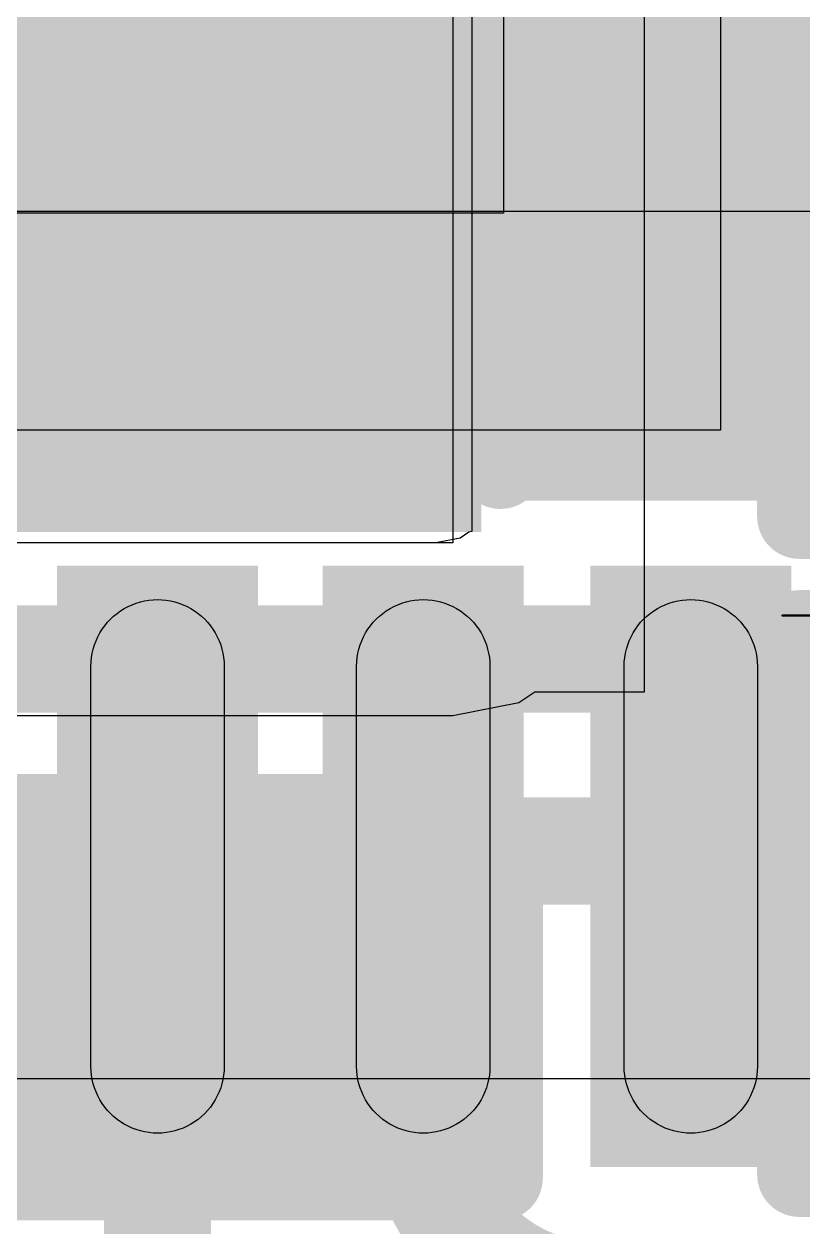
# Model space of a CAD drawing. Header units: inches. Extents: x 0 to 5271, y 0 to 5417.
# Drawn here: x 131.207 to 132.375, y 82.181 to 83.985 of the extents above; entities that cross this region are included whole.
import ezdxf

# ---------------------------------------------------------------- set-up
doc = ezdxf.new("R2010")
doc.units = ezdxf.units.IN
for name, color, linetype in [('Bottom Layer', 5, 'Continuous'), ('Bottom Paste', 16, 'Continuous'), ('Bottom Solder', 6, 'Continuous'), ('L2_GND1', 16, 'Continuous'), ('Top Layer', 1, 'Continuous'), ('Top Overlay', 2, 'Continuous'), ('Top Paste', 8, 'Continuous'), ('Top Solder', 216, 'Continuous')]:
    doc.layers.add(name, color=color, linetype=linetype)

# ---------------------------------------------------------------- blocks, each defined once
blk = doc.blocks.new('R___0402_47')
at = {"layer": 'Top Layer'}
for points in [[(-0.6985, -0.3175), (-0.6985, 0.3175), (-0.2413, 0.3175), (-0.2413, -0.3175)], [(0.2413, -0.3175), (0.2413, 0.3175), (0.6985, 0.3175), (0.6985, -0.3175)]]:
    blk.add_hatch(color=1, dxfattribs=at).paths.add_polyline_path(points)
at = {"layer": 'Top Paste'}
for points in [[(-0.6985, -0.3175), (-0.6985, 0.3175), (-0.2413, 0.3175), (-0.2413, -0.3175)], [(0.2413, -0.3175), (0.2413, 0.3175), (0.6985, 0.3175), (0.6985, -0.3175)]]:
    blk.add_hatch(color=8, dxfattribs=at).paths.add_polyline_path(points)
at = {"layer": 'Top Solder'}
for points in [[(-0.7535, -0.3725), (-0.7535, 0.3725), (-0.1863, 0.3725), (-0.1863, -0.3725)], [(0.1863, -0.3725), (0.1863, 0.3725), (0.7535, 0.3725), (0.7535, -0.3725)]]:
    blk.add_hatch(color=216, dxfattribs=at).paths.add_polyline_path(points)
at = {"layer": 'Top Overlay'}
for points in [[(-0.7874, 0.4064, 0.127, 0.127, 0), (-0.7874, -0.4064, 0.127, 0.127, 0)], [(0.7874, 0.4064, 0.127, 0.127, 0), (-0.7874, 0.4064, 0.127, 0.127, 0)], [(0.7874, 0.4064, 0.127, 0.127, 0), (0.7874, -0.4064, 0.127, 0.127, 0)], [(0.7874, -0.4064, 0.127, 0.127, 0), (-0.7874, -0.4064, 0.127, 0.127, 0)], [(0.8128, -0.4318, 0.00323, 0.00323, 0), (-0.8128, -0.4318, 0.00323, 0.00323, 0)]]:
    blk.add_lwpolyline(points, format="xyseb", dxfattribs=at)
for points in [[(-0.8191, 0.4064, 0.0635, 0.0635, 1), (-0.7556, 0.4064, 0.0635, 0.0635, 1)], [(-0.8191, 0.4064, 0.0635, 0.0635, 1), (-0.7556, 0.4064, 0.0635, 0.0635, 1)], [(0.7556, 0.4064, 0.0635, 0.0635, 1), (0.8191, 0.4064, 0.0635, 0.0635, 1)], [(0.7556, 0.4064, 0.0635, 0.0635, 1), (0.8191, 0.4064, 0.0635, 0.0635, 1)], [(-0.8191, -0.4064, 0.0635, 0.0635, 1), (-0.7556, -0.4064, 0.0635, 0.0635, 1)], [(-0.8191, -0.4064, 0.0635, 0.0635, 1), (-0.7556, -0.4064, 0.0635, 0.0635, 1)], [(0.7556, -0.4064, 0.0635, 0.0635, 1), (0.8191, -0.4064, 0.0635, 0.0635, 1)], [(0.7556, -0.4064, 0.0635, 0.0635, 1), (0.8191, -0.4064, 0.0635, 0.0635, 1)], [(-0.8136, -0.4318, 0.00161, 0.00161, 1), (-0.812, -0.4318, 0.00161, 0.00161, 1)], [(0.812, -0.4318, 0.00161, 0.00161, 1), (0.8136, -0.4318, 0.00161, 0.00161, 1)]]:
    blk.add_lwpolyline(points, format="xyseb", close=True, dxfattribs=at)
blk = doc.blocks.new('R___0402_50')
at = {"layer": 'Top Layer'}
for points in [[(-0.6985, -0.3175), (-0.6985, 0.3175), (-0.2413, 0.3175), (-0.2413, -0.3175)], [(0.2413, -0.3175), (0.2413, 0.3175), (0.6985, 0.3175), (0.6985, -0.3175)]]:
    blk.add_hatch(color=1, dxfattribs=at).paths.add_polyline_path(points)
at = {"layer": 'Top Paste'}
for points in [[(-0.6985, -0.3175), (-0.6985, 0.3175), (-0.2413, 0.3175), (-0.2413, -0.3175)], [(0.2413, -0.3175), (0.2413, 0.3175), (0.6985, 0.3175), (0.6985, -0.3175)]]:
    blk.add_hatch(color=8, dxfattribs=at).paths.add_polyline_path(points)
at = {"layer": 'Top Solder'}
for points in [[(-0.7535, -0.3725), (-0.7535, 0.3725), (-0.1863, 0.3725), (-0.1863, -0.3725)], [(0.1863, -0.3725), (0.1863, 0.3725), (0.7535, 0.3725), (0.7535, -0.3725)]]:
    blk.add_hatch(color=216, dxfattribs=at).paths.add_polyline_path(points)
at = {"layer": 'Top Overlay'}
for points in [[(-0.7874, 0.4064, 0.127, 0.127, 0), (-0.7874, -0.4064, 0.127, 0.127, 0)], [(0.7874, 0.4064, 0.127, 0.127, 0), (-0.7874, 0.4064, 0.127, 0.127, 0)], [(0.7874, 0.4064, 0.127, 0.127, 0), (0.7874, -0.4064, 0.127, 0.127, 0)], [(0.7874, -0.4064, 0.127, 0.127, 0), (-0.7874, -0.4064, 0.127, 0.127, 0)], [(0.8128, -0.4318, 0.00323, 0.00323, 0), (-0.8128, -0.4318, 0.00323, 0.00323, 0)]]:
    blk.add_lwpolyline(points, format="xyseb", dxfattribs=at)
for points in [[(-0.8191, 0.4064, 0.0635, 0.0635, 1), (-0.7556, 0.4064, 0.0635, 0.0635, 1)], [(-0.8191, 0.4064, 0.0635, 0.0635, 1), (-0.7556, 0.4064, 0.0635, 0.0635, 1)], [(0.7556, 0.4064, 0.0635, 0.0635, 1), (0.8191, 0.4064, 0.0635, 0.0635, 1)], [(0.7556, 0.4064, 0.0635, 0.0635, 1), (0.8191, 0.4064, 0.0635, 0.0635, 1)], [(-0.8191, -0.4064, 0.0635, 0.0635, 1), (-0.7556, -0.4064, 0.0635, 0.0635, 1)], [(-0.8191, -0.4064, 0.0635, 0.0635, 1), (-0.7556, -0.4064, 0.0635, 0.0635, 1)], [(0.7556, -0.4064, 0.0635, 0.0635, 1), (0.8191, -0.4064, 0.0635, 0.0635, 1)], [(0.7556, -0.4064, 0.0635, 0.0635, 1), (0.8191, -0.4064, 0.0635, 0.0635, 1)], [(-0.8136, -0.4318, 0.00161, 0.00161, 1), (-0.812, -0.4318, 0.00161, 0.00161, 1)], [(0.812, -0.4318, 0.00161, 0.00161, 1), (0.8136, -0.4318, 0.00161, 0.00161, 1)]]:
    blk.add_lwpolyline(points, format="xyseb", close=True, dxfattribs=at)
blk = doc.blocks.new('WQFN_40_EP_5X5__B_416')
at = {"layer": 'Bottom Layer'}
for points in [[(-1.9, 1.9), (1.9, 1.9), (1.9, -1.9), (-1.9, -1.9)], [(2.0994, 1.7009), (2.0994, 1.9009), (2.8994, 1.9009), (2.8994, 1.7009)], [(2.0994, 1.2995), (2.0994, 1.4995), (2.8994, 1.4995), (2.8994, 1.2995)], [(2.0994, 0.9008), (2.0994, 1.1008), (2.8994, 1.1008), (2.8994, 0.9008)]]:
    blk.add_hatch(color=5, dxfattribs=at).paths.add_polyline_path(points)
at = {"layer": 'Bottom Solder'}
for points in [[(-1.9508, 1.9508), (1.9508, 1.9508), (1.9508, -1.9508), (-1.9508, -1.9508)], [(2.0486, 1.6501), (2.0486, 1.9517), (2.9502, 1.9517), (2.9502, 1.6501)], [(2.0486, 1.2487), (2.0486, 1.5503), (2.9502, 1.5503), (2.9502, 1.2487)], [(2.0486, 0.85), (2.0486, 1.1516), (2.9502, 1.1516), (2.9502, 0.85)]]:
    blk.add_hatch(color=6, dxfattribs=at).paths.add_polyline_path(points)
at = {"layer": 'Bottom Paste'}
for p, q in [((2.1611, 1.8932), (2.1672, 1.8956)), ((2.1672, 1.8956), (2.1735, 1.8975)), ((2.1735, 1.8975), (2.1799, 1.8989)), ((2.1799, 1.8989), (2.1863, 1.9)), ((2.1863, 1.9), (2.1928, 1.9007)), ((2.1928, 1.9007), (2.1994, 1.9009)), ((2.1994, 1.9009), (2.7994, 1.9009)), ((2.7994, 1.9009), (2.8059, 1.9007)), ((2.8059, 1.9007), (2.8124, 1.9)), ((2.8124, 1.9), (2.8189, 1.8989)), ((2.8189, 1.8989), (2.8252, 1.8975)), ((2.8252, 1.8975), (2.8315, 1.8956)), ((2.8315, 1.8956), (2.8376, 1.8932)), ((2.1286, 1.8716), (2.1334, 1.876)), ((2.1334, 1.876), (2.1385, 1.8802)), ((2.1385, 1.8802), (2.1438, 1.884)), ((2.1438, 1.884), (2.1494, 1.8875)), ((2.1494, 1.8875), (2.1551, 1.8905)), ((2.1551, 1.8905), (2.1611, 1.8932)), ((2.8376, 1.8932), (2.8436, 1.8905)), ((2.8436, 1.8905), (2.8494, 1.8875)), ((2.8494, 1.8875), (2.8549, 1.884)), ((2.8549, 1.884), (2.8602, 1.8802)), ((2.8602, 1.8802), (2.8653, 1.876)), ((2.8653, 1.876), (2.8701, 1.8716)), ((2.1162, 1.8564), (2.12, 1.8617)), ((2.12, 1.8617), (2.1242, 1.8668)), ((2.1242, 1.8668), (2.1286, 1.8716)), ((2.8701, 1.8716), (2.8745, 1.8668)), ((2.8745, 1.8668), (2.8787, 1.8617)), ((2.8787, 1.8617), (2.8825, 1.8564)), ((2.107, 1.8391), (2.1097, 1.8451)), ((2.1097, 1.8451), (2.1127, 1.8508)), ((2.1127, 1.8508), (2.1162, 1.8564)), ((2.8825, 1.8564), (2.886, 1.8508)), ((2.886, 1.8508), (2.889, 1.8451)), ((2.889, 1.8451), (2.8917, 1.8391)), ((2.1013, 1.8204), (2.1028, 1.8267)), ((2.1028, 1.8267), (2.1047, 1.833)), ((2.1047, 1.833), (2.107, 1.8391)), ((2.8917, 1.8391), (2.8941, 1.833)), ((2.8941, 1.833), (2.896, 1.8267)), ((2.896, 1.8267), (2.8974, 1.8204)), ((2.0994, 1.8009), (2.0996, 1.8074)), ((2.0996, 1.8074), (2.1002, 1.8139)), ((2.1002, 1.8139), (2.1013, 1.8204)), ((2.8974, 1.8204), (2.8985, 1.8139)), ((2.8985, 1.8139), (2.8985, 1.8139)), ((2.8985, 1.8139), (2.8992, 1.8074)), ((2.8992, 1.8074), (2.8994, 1.8009)), ((2.0996, 1.7943), (2.0994, 1.8009)), ((2.1002, 1.7878), (2.0996, 1.7943)), ((2.1013, 1.7814), (2.1002, 1.7878)), ((2.8985, 1.7878), (2.8974, 1.7814)), ((2.8992, 1.7943), (2.8985, 1.7878)), ((2.8994, 1.8009), (2.8992, 1.7943)), ((2.1028, 1.775), (2.1013, 1.7814)), ((2.1047, 1.7687), (2.1028, 1.775)), ((2.107, 1.7626), (2.1047, 1.7687)), ((2.8941, 1.7687), (2.8917, 1.7626)), ((2.896, 1.775), (2.8941, 1.7687)), ((2.8974, 1.7814), (2.896, 1.775)), ((2.1097, 1.7566), (2.107, 1.7626)), ((2.1127, 1.7509), (2.1097, 1.7566)), ((2.1162, 1.7453), (2.1127, 1.7509)), ((2.886, 1.7508), (2.8825, 1.7453)), ((2.889, 1.7566), (2.886, 1.7508)), ((2.8917, 1.7626), (2.889, 1.7566)), ((2.12, 1.74), (2.1162, 1.7453)), ((2.1242, 1.7349), (2.12, 1.74)), ((2.1286, 1.7301), (2.1242, 1.7349)), ((2.8745, 1.7349), (2.8701, 1.7301)), ((2.8787, 1.74), (2.8745, 1.7349)), ((2.8825, 1.7453), (2.8787, 1.74)), ((2.1334, 1.7257), (2.1286, 1.7301)), ((2.1385, 1.7215), (2.1334, 1.7257)), ((2.1438, 1.7177), (2.1385, 1.7215)), ((2.1493, 1.7142), (2.1438, 1.7177)), ((2.1551, 1.7112), (2.1493, 1.7142)), ((2.8493, 1.7142), (2.8436, 1.7112)), ((2.8549, 1.7177), (2.8493, 1.7142)), ((2.8602, 1.7215), (2.8549, 1.7177)), ((2.8653, 1.7257), (2.8602, 1.7215)), ((2.8701, 1.7301), (2.8653, 1.7257)), ((2.1611, 1.7085), (2.1551, 1.7112)), ((2.1672, 1.7062), (2.1611, 1.7085)), ((2.1735, 1.7043), (2.1672, 1.7062)), ((2.1799, 1.7028), (2.1735, 1.7043)), ((2.1863, 1.7017), (2.1799, 1.7028)), ((2.1928, 1.7011), (2.1863, 1.7017)), ((2.1994, 1.7009), (2.1928, 1.7011)), ((2.7994, 1.7009), (2.1994, 1.7009)), ((2.8059, 1.7011), (2.7994, 1.7009)), ((2.8124, 1.7017), (2.8059, 1.7011)), ((2.8189, 1.7028), (2.8124, 1.7017)), ((2.8252, 1.7043), (2.8189, 1.7028)), ((2.8315, 1.7062), (2.8252, 1.7043)), ((2.8376, 1.7085), (2.8315, 1.7062)), ((2.8436, 1.7112), (2.8376, 1.7085)), ((-1.52, 1.52), (1.52, 1.52)), ((1.52, 1.52), (1.52, -1.52)), ((2.1735, 1.4961), (2.1799, 1.4976)), ((2.1799, 1.4976), (2.1863, 1.4987)), ((2.1863, 1.4987), (2.1928, 1.4993)), ((2.1928, 1.4993), (2.1994, 1.4995)), ((2.1994, 1.4995), (2.7994, 1.4995)), ((2.7994, 1.4995), (2.8059, 1.4993)), ((2.8059, 1.4993), (2.8124, 1.4987)), ((2.8124, 1.4987), (2.8189, 1.4976)), ((2.8189, 1.4976), (2.8252, 1.4961)), ((2.1385, 1.4789), (2.1438, 1.4827)), ((2.1438, 1.4827), (2.1494, 1.4862)), ((2.1494, 1.4862), (2.1551, 1.4892)), ((2.1551, 1.4892), (2.1611, 1.4919)), ((2.1611, 1.4919), (2.1672, 1.4942)), ((2.1672, 1.4942), (2.1735, 1.4961)), ((2.8252, 1.4961), (2.8315, 1.4942)), ((2.8315, 1.4942), (2.8376, 1.4919)), ((2.8376, 1.4919), (2.8436, 1.4892)), ((2.8436, 1.4892), (2.8494, 1.4862)), ((2.8494, 1.4862), (2.8549, 1.4827)), ((2.8549, 1.4827), (2.8602, 1.4789)), ((2.12, 1.4604), (2.1242, 1.4655)), ((2.1242, 1.4655), (2.1286, 1.4703)), ((2.1286, 1.4703), (2.1334, 1.4747)), ((2.1334, 1.4747), (2.1385, 1.4789)), ((2.8602, 1.4789), (2.8653, 1.4747)), ((2.8653, 1.4747), (2.8701, 1.4703)), ((2.8701, 1.4703), (2.8745, 1.4655)), ((2.8745, 1.4655), (2.8787, 1.4604)), ((2.107, 1.4378), (2.1097, 1.4438)), ((2.1097, 1.4438), (2.1127, 1.4495)), ((2.1127, 1.4495), (2.1162, 1.4551)), ((2.1162, 1.4551), (2.12, 1.4604)), ((2.8787, 1.4604), (2.8825, 1.4551)), ((2.8825, 1.4551), (2.886, 1.4495)), ((2.886, 1.4495), (2.889, 1.4438)), ((2.889, 1.4438), (2.8917, 1.4378)), ((2.1013, 1.419), (2.1028, 1.4254)), ((2.1028, 1.4254), (2.1047, 1.4317)), ((2.1047, 1.4317), (2.107, 1.4378)), ((2.8917, 1.4378), (2.8941, 1.4317)), ((2.8941, 1.4317), (2.896, 1.4254)), ((2.896, 1.4254), (2.8974, 1.419)), ((2.0996, 1.4061), (2.1002, 1.4126)), ((2.1002, 1.4126), (2.1013, 1.419)), ((2.8974, 1.419), (2.8985, 1.4126)), ((2.8985, 1.4126), (2.8985, 1.4126)), ((2.8985, 1.4126), (2.8992, 1.4061)), ((2.0994, 1.3995), (2.0996, 1.4061)), ((2.0996, 1.393), (2.0994, 1.3995)), ((2.1002, 1.3865), (2.0996, 1.393)), ((2.8992, 1.393), (2.8985, 1.3865)), ((2.8992, 1.4061), (2.8994, 1.3995)), ((2.8994, 1.3995), (2.8992, 1.393)), ((2.1013, 1.38), (2.1002, 1.3865)), ((2.1028, 1.3737), (2.1013, 1.38)), ((2.1047, 1.3674), (2.1028, 1.3737)), ((2.896, 1.3737), (2.8941, 1.3674)), ((2.8974, 1.38), (2.896, 1.3737)), ((2.8985, 1.3865), (2.8974, 1.38)), ((2.107, 1.3613), (2.1047, 1.3674)), ((2.1097, 1.3553), (2.107, 1.3613)), ((2.1127, 1.3496), (2.1097, 1.3553)), ((2.889, 1.3553), (2.886, 1.3495)), ((2.8917, 1.3613), (2.889, 1.3553)), ((2.8941, 1.3674), (2.8917, 1.3613)), ((2.1162, 1.344), (2.1127, 1.3496)), ((2.12, 1.3387), (2.1162, 1.344)), ((2.1242, 1.3336), (2.12, 1.3387)), ((2.8787, 1.3387), (2.8745, 1.3336)), ((2.8825, 1.344), (2.8787, 1.3387)), ((2.886, 1.3495), (2.8825, 1.344)), ((2.1286, 1.3288), (2.1242, 1.3336)), ((2.1334, 1.3244), (2.1286, 1.3288)), ((2.1385, 1.3202), (2.1334, 1.3244)), ((2.1438, 1.3164), (2.1385, 1.3202)), ((2.8602, 1.3202), (2.8549, 1.3164)), ((2.8653, 1.3244), (2.8602, 1.3202)), ((2.8701, 1.3288), (2.8653, 1.3244)), ((2.8745, 1.3336), (2.8701, 1.3288)), ((2.1493, 1.3129), (2.1438, 1.3164)), ((2.1551, 1.3099), (2.1493, 1.3129)), ((2.1611, 1.3072), (2.1551, 1.3099)), ((2.1672, 1.3048), (2.1611, 1.3072)), ((2.1735, 1.3029), (2.1672, 1.3048)), ((2.1799, 1.3015), (2.1735, 1.3029)), ((2.1863, 1.3004), (2.1799, 1.3015)), ((2.1928, 1.2997), (2.1863, 1.3004)), ((2.1994, 1.2995), (2.1928, 1.2997)), ((2.7994, 1.2995), (2.1994, 1.2995)), ((2.8059, 1.2997), (2.7994, 1.2995)), ((2.8124, 1.3004), (2.8059, 1.2997)), ((2.8189, 1.3015), (2.8124, 1.3004)), ((2.8252, 1.3029), (2.8189, 1.3015)), ((2.8315, 1.3048), (2.8252, 1.3029)), ((2.8376, 1.3072), (2.8315, 1.3048)), ((2.8436, 1.3099), (2.8376, 1.3072)), ((2.8493, 1.3129), (2.8436, 1.3099)), ((2.8549, 1.3164), (2.8493, 1.3129)), ((2.1863, 1.0999), (2.1928, 1.1006)), ((2.1928, 1.1006), (2.1994, 1.1008)), ((2.1994, 1.1008), (2.7994, 1.1008)), ((2.7994, 1.1008), (2.8059, 1.1006)), ((2.8059, 1.1006), (2.8124, 1.0999)), ((2.1385, 1.0801), (2.1438, 1.0839)), ((2.1438, 1.0839), (2.1494, 1.0874)), ((2.1494, 1.0874), (2.1551, 1.0904)), ((2.1551, 1.0904), (2.1611, 1.0931)), ((2.1611, 1.0931), (2.1672, 1.0955)), ((2.1672, 1.0955), (2.1735, 1.0974)), ((2.1735, 1.0974), (2.1799, 1.0988)), ((2.1799, 1.0988), (2.1863, 1.0999)), ((2.8124, 1.0999), (2.8189, 1.0988)), ((2.8189, 1.0988), (2.8252, 1.0974)), ((2.8252, 1.0974), (2.8315, 1.0955)), ((2.8315, 1.0955), (2.8376, 1.0931)), ((2.8376, 1.0931), (2.8436, 1.0904)), ((2.8436, 1.0904), (2.8494, 1.0874)), ((2.8494, 1.0874), (2.8549, 1.0839)), ((2.8549, 1.0839), (2.8602, 1.0801)), ((2.12, 1.0616), (2.1242, 1.0667)), ((2.1242, 1.0667), (2.1286, 1.0715)), ((2.1286, 1.0715), (2.1334, 1.0759)), ((2.1334, 1.0759), (2.1385, 1.0801)), ((2.8602, 1.0801), (2.8653, 1.0759)), ((2.8653, 1.0759), (2.8701, 1.0715)), ((2.8701, 1.0715), (2.8745, 1.0667)), ((2.8745, 1.0667), (2.8787, 1.0616)), ((2.1097, 1.045), (2.1127, 1.0507)), ((2.1127, 1.0507), (2.1162, 1.0563)), ((2.1162, 1.0563), (2.12, 1.0616)), ((2.8787, 1.0616), (2.8825, 1.0563)), ((2.8825, 1.0563), (2.886, 1.0507)), ((2.886, 1.0507), (2.889, 1.045)), ((2.1028, 1.0266), (2.1047, 1.0329)), ((2.1047, 1.0329), (2.107, 1.039)), ((2.107, 1.039), (2.1097, 1.045)), ((2.889, 1.045), (2.8917, 1.039)), ((2.8917, 1.039), (2.8941, 1.0329)), ((2.8941, 1.0329), (2.896, 1.0266)), ((2.0996, 1.0073), (2.1002, 1.0138)), ((2.1002, 1.0138), (2.1013, 1.0203)), ((2.1013, 1.0203), (2.1028, 1.0266)), ((2.896, 1.0266), (2.8974, 1.0203)), ((2.8974, 1.0203), (2.8985, 1.0138)), ((2.8985, 1.0138), (2.8985, 1.0138)), ((2.8985, 1.0138), (2.8992, 1.0073)), ((2.0994, 1.0008), (2.0996, 1.0073)), ((2.0996, 0.9942), (2.0994, 1.0008)), ((2.1002, 0.9877), (2.0996, 0.9942)), ((2.8992, 0.9942), (2.8985, 0.9877)), ((2.8992, 1.0073), (2.8994, 1.0008)), ((2.8994, 1.0008), (2.8992, 0.9942)), ((2.1013, 0.9813), (2.1002, 0.9877)), ((2.1028, 0.9749), (2.1013, 0.9813)), ((2.1047, 0.9686), (2.1028, 0.9749)), ((2.896, 0.9749), (2.8941, 0.9686)), ((2.8974, 0.9813), (2.896, 0.9749)), ((2.8985, 0.9877), (2.8974, 0.9813)), ((2.107, 0.9625), (2.1047, 0.9686)), ((2.1097, 0.9565), (2.107, 0.9625)), ((2.1127, 0.9508), (2.1097, 0.9565)), ((2.889, 0.9565), (2.886, 0.9507)), ((2.8917, 0.9625), (2.889, 0.9565)), ((2.8941, 0.9686), (2.8917, 0.9625)), ((2.1162, 0.9452), (2.1127, 0.9508)), ((2.12, 0.9399), (2.1162, 0.9452)), ((2.1242, 0.9348), (2.12, 0.9399)), ((2.8787, 0.9399), (2.8745, 0.9348)), ((2.8825, 0.9452), (2.8787, 0.9399)), ((2.886, 0.9507), (2.8825, 0.9452)), ((2.1286, 0.93), (2.1242, 0.9348)), ((2.1334, 0.9256), (2.1286, 0.93)), ((2.1385, 0.9214), (2.1334, 0.9256)), ((2.1438, 0.9176), (2.1385, 0.9214)), ((2.8602, 0.9214), (2.8549, 0.9176)), ((2.8653, 0.9256), (2.8602, 0.9214)), ((2.8701, 0.93), (2.8653, 0.9256)), ((2.8745, 0.9348), (2.8701, 0.93)), ((2.1493, 0.9141), (2.1438, 0.9176)), ((2.1551, 0.9111), (2.1493, 0.9141)), ((2.1611, 0.9084), (2.1551, 0.9111)), ((2.1672, 0.9061), (2.1611, 0.9084)), ((2.1735, 0.9042), (2.1672, 0.9061)), ((2.1799, 0.9027), (2.1735, 0.9042)), ((2.1863, 0.9016), (2.1799, 0.9027)), ((2.8189, 0.9027), (2.8124, 0.9016)), ((2.8252, 0.9042), (2.8189, 0.9027)), ((2.8315, 0.9061), (2.8252, 0.9042)), ((2.8376, 0.9084), (2.8315, 0.9061)), ((2.8436, 0.9111), (2.8376, 0.9084)), ((2.8493, 0.9141), (2.8436, 0.9111)), ((2.8549, 0.9176), (2.8493, 0.9141)), ((2.1928, 0.901), (2.1863, 0.9016)), ((2.1994, 0.9008), (2.1928, 0.901)), ((2.7994, 0.9008), (2.1994, 0.9008)), ((2.8059, 0.901), (2.7994, 0.9008)), ((2.8124, 0.9016), (2.8059, 0.901))]:
    blk.add_line(p, q, dxfattribs=at)
blk = doc.blocks.new('CAP_0402_584')
at = {"layer": 'Top Layer'}
for points in [[(-0.6985, -0.3175), (-0.6985, 0.3175), (-0.2413, 0.3175), (-0.2413, -0.3175)], [(0.2413, -0.3175), (0.2413, 0.3175), (0.6985, 0.3175), (0.6985, -0.3175)]]:
    blk.add_hatch(color=1, dxfattribs=at).paths.add_polyline_path(points)
at = {"layer": 'Top Paste'}
for points in [[(-0.6985, -0.3175), (-0.6985, 0.3175), (-0.2413, 0.3175), (-0.2413, -0.3175)], [(0.2413, -0.3175), (0.2413, 0.3175), (0.6985, 0.3175), (0.6985, -0.3175)]]:
    blk.add_hatch(color=8, dxfattribs=at).paths.add_polyline_path(points)
at = {"layer": 'Top Solder'}
for points in [[(-0.7585, -0.3775), (-0.7585, 0.3775), (-0.1813, 0.3775), (-0.1813, -0.3775)], [(0.1813, -0.3775), (0.1813, 0.3775), (0.7585, 0.3775), (0.7585, -0.3775)]]:
    blk.add_hatch(color=216, dxfattribs=at).paths.add_polyline_path(points)
at = {"layer": 'Top Overlay'}
for points in [[(-0.7874, -0.4064, 0.127, 0.127, 0), (-0.7874, 0.4064, 0.127, 0.127, 0)], [(-0.2794, 0.4064, 0.127, 0.127, 0), (-0.7874, 0.4064, 0.127, 0.127, 0)], [(0.7874, 0.4064, 0.127, 0.127, 0), (0.2794, 0.4064, 0.127, 0.127, 0)], [(0.7874, -0.4064, 0.127, 0.127, 0), (0.7874, 0.4064, 0.127, 0.127, 0)], [(-0.2794, -0.4064, 0.127, 0.127, 0), (-0.7874, -0.4064, 0.127, 0.127, 0)], [(0.7874, -0.4064, 0.127, 0.127, 0), (0.2794, -0.4064, 0.127, 0.127, 0)]]:
    blk.add_lwpolyline(points, format="xyseb", dxfattribs=at)
for points in [[(-0.8192, 0.4064, 0.0635, 0.0635, 1), (-0.7557, 0.4064, 0.0635, 0.0635, 1)], [(-0.8192, 0.4064, 0.0635, 0.0635, 1), (-0.7557, 0.4064, 0.0635, 0.0635, 1)], [(-0.3112, 0.4064, 0.0635, 0.0635, 1), (-0.2477, 0.4064, 0.0635, 0.0635, 1)], [(0.2476, 0.4064, 0.0635, 0.0635, 1), (0.3111, 0.4064, 0.0635, 0.0635, 1)], [(0.7556, 0.4064, 0.0635, 0.0635, 1), (0.8191, 0.4064, 0.0635, 0.0635, 1)], [(0.7556, 0.4064, 0.0635, 0.0635, 1), (0.8191, 0.4064, 0.0635, 0.0635, 1)], [(-0.8192, -0.4064, 0.0635, 0.0635, 1), (-0.7557, -0.4064, 0.0635, 0.0635, 1)], [(-0.8192, -0.4064, 0.0635, 0.0635, 1), (-0.7557, -0.4064, 0.0635, 0.0635, 1)], [(-0.3112, -0.4064, 0.0635, 0.0635, 1), (-0.2477, -0.4064, 0.0635, 0.0635, 1)], [(0.2476, -0.4064, 0.0635, 0.0635, 1), (0.3111, -0.4064, 0.0635, 0.0635, 1)], [(0.7556, -0.4064, 0.0635, 0.0635, 1), (0.8191, -0.4064, 0.0635, 0.0635, 1)], [(0.7556, -0.4064, 0.0635, 0.0635, 1), (0.8191, -0.4064, 0.0635, 0.0635, 1)]]:
    blk.add_lwpolyline(points, format="xyseb", close=True, dxfattribs=at)

msp = doc.modelspace()

# ---------------------------------------------------------------- linework, layer by layer
at = {"layer": 'Bottom Layer'}
for p, q in [((132.2515, 84.2677), (132.2515, 83.8664)), ((132.2515, 83.8664), (132.2515, 83.4676)), ((132.2515, 83.4676), (132.2515, 83.3758)), ((132.2515, 83.3758), (128.5608, 83.3758))]:
    msp.add_line(p, q, dxfattribs=at)
for points in [[(132.207, 82.644, 0.2032, 0.2032, 0), (132.207, 82.7218, 0.2032, 0.2032, 0)], [(131.4069, 82.091, 0.1608, 0.1608, 0), (131.4069, 82.7218, 0.1608, 0.1608, 0)], [(131.8057, 82.3417, 0.1608, 0.1608, 0), (131.8057, 82.7218, 0.1608, 0.1608, 0)], [(132.207, 82.644, 0.2032, 0.2032, 0), (132.2086, 82.6424, 0.2032, 0.2032, 0)], [(132.2086, 82.6424, 0.2032, 0.2032, 0), (133.7958, 82.6424, 0.2032, 0.2032, 0)], [(132.0702, 82.0773, 0.1608, 0.1608, -0.414214), (131.8057, 82.3417, 0.1608, 0.1608, 0)]]:
    msp.add_lwpolyline(points, format="xyseb", dxfattribs=at)
for points in [[(132.1562, 82.7218, 0.1016, 0.1016, 1), (132.2578, 82.7218, 0.1016, 0.1016, 1)], [(131.3668, 82.7218, 0.0804, 0.0804, 1), (131.4471, 82.7218, 0.0804, 0.0804, 1)], [(131.7655, 82.7218, 0.0804, 0.0804, 1), (131.8459, 82.7218, 0.0804, 0.0804, 1)], [(132.1562, 82.644, 0.1016, 0.1016, 1), (132.2578, 82.644, 0.1016, 0.1016, 1)], [(132.1562, 82.644, 0.1016, 0.1016, 1), (132.2578, 82.644, 0.1016, 0.1016, 1)], [(132.1578, 82.6424, 0.1016, 0.1016, 1), (132.2594, 82.6424, 0.1016, 0.1016, 1)], [(132.1578, 82.6424, 0.1016, 0.1016, 1), (132.2594, 82.6424, 0.1016, 0.1016, 1)], [(131.7655, 82.3417, 0.0804, 0.0804, 1), (131.8459, 82.3417, 0.0804, 0.0804, 1)], [(131.7655, 82.3417, 0.0804, 0.0804, 1), (131.8459, 82.3417, 0.0804, 0.0804, 1)]]:
    msp.add_lwpolyline(points, format="xyseb", close=True, dxfattribs=at)
at = {"layer": 'L2_GND1'}
for p, q in [((135.4786, 83.7037), (125.1388, 83.7037)), ((128.4004, 82.4039), (135.4786, 82.4039))]:
    msp.add_line(p, q, dxfattribs=at)
for points in [[(125.1388, 83.3628, 0.1608, 0.1608, 0), (138.4808, 83.3628, 0.1608, 0.1608, 0)], [(125.2156, 83.0326, 0.1608, 0.1608, 0), (137.7012, 83.0326, 0.1608, 0.1608, 0)], [(125.3348, 82.7448, 0.1608, 0.1608, 0), (136.8471, 82.7448, 0.1608, 0.1608, 0)]]:
    msp.add_lwpolyline(points, format="xyseb", dxfattribs=at)
at = {"layer": 'Top Layer'}
for p, q in [((131.8501, 86.599), (131.8501, 83.2068)), ((131.8785, 86.1864), (131.8785, 83.2237)), ((132.1375, 82.9835), (132.1375, 86.1864)), ((131.874, 83.2228), (131.8609, 83.214)), ((131.8785, 83.2237), (131.874, 83.2228)), ((131.8501, 83.2068), (129.0918, 83.2068)), ((131.8246, 83.2068), (130.2324, 83.2068)), ((131.8609, 83.214), (131.8246, 83.2068)), ((131.9492, 82.9675), (131.9731, 82.9835)), ((131.9731, 82.9835), (132.1375, 82.9835)), ((131.8501, 82.9478), (131.9492, 82.9675)), ((130.2324, 82.9478), (131.8501, 82.9478))]:
    msp.add_line(p, q, dxfattribs=at)

# ---------------------------------------------------------------- block references
for name, p, rotation in [('WQFN_40_EP_5X5__B_416', (130.4062, 85.2211), 270), ('R___0402_47', (133.1575, 83.6527), 180), ('CAP_0402_584', (131.5152, 83.0417), 270), ('R___0402_50', (133.1575, 82.666), 180)]:
    msp.add_blockref(name, p, dxfattribs=dict(rotation=rotation))

doc.saveas('drawing.dxf')
